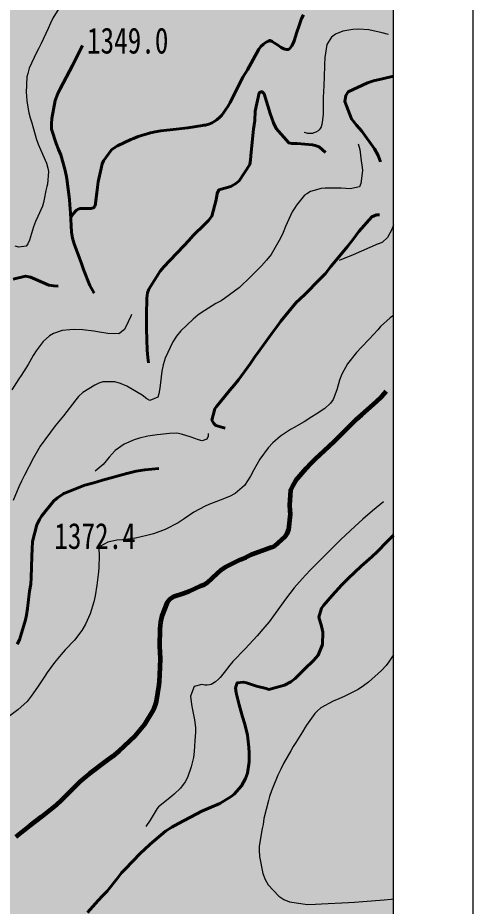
# Model space of a CAD drawing. Header units: inches. Extents: x 38461960 to 38462875, y 4135560 to 4136840.
# Drawn here: x 38462705.9 to 38462820, y 4136185.2 to 4136407.6 of the extents above; entities that cross this region are included whole.
import ezdxf

# ---------------------------------------------------------------- set-up
doc = ezdxf.new("R2010")
doc.units = ezdxf.units.IN
doc.header["$MEASUREMENT"] = 0
doc.layers.get('0').update_dxf_attribs({"lineweight": 0})
doc.layers.add('地面等高线', color=3, linetype='Continuous', lineweight=0, true_color=0x00ff00)
doc.styles.add('宋体', font='')
doc.styles.get('宋体').set_extended_font_data('宋体')

msp = doc.modelspace()

# ---------------------------------------------------------------- hatches: boundary and pattern name
at = {"lineweight": 120, "true_color": 0x00ff00}
h = msp.add_hatch(dxfattribs=at)
h.set_pattern_fill('巨砾', color=3, scale=8333.333333, style=0, pattern_type=2)
h.set_pattern_definition([(97.35238, (38462017.5, 4135612.5), (-150, 1150), [1.3024, -1561.5476]), (112.47943, (38462017.3333, 4135613.7917), (350, -850), [1.3077, -1567.9278]), (127.74681, (38462016.8333, 4135615), (850, -1100), [1.3068, -1958.92276]), (142.25319, (38462016.0333, 4135616.0333), (-1100, 850), [1.3068, -1958.92276]), (157.52057, (38462015, 4135616.8333), (-850, 350), [1.3077, -1567.9278]), (172.64762, (38462013.7917, 4135617.3333), (1150, -150), [1.3024, -1561.5476]), (187.35238, (38462012.5, 4135617.5), (-1150, -150), [1.3024, -1561.5476]), (202.47943, (38462011.2083, 4135617.3333), (850, 350), [1.3077, -1567.9278]), (217.74681, (38462010, 4135616.8333), (1100, 850), [1.3068, -1958.92276]), (232.25319, (38462008.9667, 4135616.0333), (-850, -1100), [1.3068, -1958.92276]), (247.52057, (38462008.1667, 4135615), (-350, -850), [1.3077, -1567.9278]), (262.64762, (38462007.6667, 4135613.7917), (150, 1150), [1.3024, -1561.5476]), (277.35238, (38462007.5, 4135612.5), (150, -1150), [1.3024, -1561.5476]), (292.47943, (38462007.6667, 4135611.2083), (-350, 850), [1.3077, -1567.9278]), (307.74681, (38462008.1667, 4135610), (-850, 1100), [1.3068, -1958.92276]), (322.25319, (38462008.9667, 4135608.9667), (1100, -850), [1.3068, -1958.92276]), (337.52057, (38462010, 4135608.1667), (850, -350), [1.3077, -1567.9278]), (352.64762, (38462011.2083, 4135607.6667), (-1150, 150), [1.3024, -1561.5476]), (7.35238, (38462012.5, 4135607.5), (1150, 150), [1.3024, -1561.5476]), (22.47943, (38462013.7917, 4135607.6667), (-850, -350), [1.3077, -1567.9278]), (37.74681, (38462015, 4135608.1667), (-1100, -850), [1.3068, -1958.92276]), (52.25319, (38462016.0333, 4135608.9667), (850, 1100), [1.3068, -1958.92276]), (67.52057, (38462016.8333, 4135610), (350, 850), [1.3077, -1567.9278]), (82.64762, (38462017.3333, 4135611.2083), (-150, -1150), [1.3024, -1561.5476]), (97.35238, (38461992.5, 4135587.5), (-150, 1150), [1.3024, -1561.5476]), (112.47943, (38461992.3333, 4135588.7917), (350, -850), [1.3077, -1567.9278]), (127.74681, (38461991.8333, 4135590), (850, -1100), [1.3068, -1958.92276]), (142.25319, (38461991.0333, 4135591.0333), (-1100, 850), [1.3068, -1958.92276]), (157.52057, (38461990, 4135591.8333), (-850, 350), [1.3077, -1567.9278]), (172.64762, (38461988.7917, 4135592.3333), (1150, -150), [1.3024, -1561.5476]), (187.35238, (38461987.5, 4135592.5), (-1150, -150), [1.3024, -1561.5476]), (202.47943, (38461986.2083, 4135592.3333), (850, 350), [1.3077, -1567.9278]), (217.74681, (38461985, 4135591.8333), (1100, 850), [1.3068, -1958.92276]), (232.25319, (38461983.9667, 4135591.0333), (-850, -1100), [1.3068, -1958.92276]), (247.52057, (38461983.1667, 4135590), (-350, -850), [1.3077, -1567.9278]), (262.64762, (38461982.6667, 4135588.7917), (150, 1150), [1.3024, -1561.5476]), (277.35238, (38461982.5, 4135587.5), (150, -1150), [1.3024, -1561.5476]), (292.47943, (38461982.6667, 4135586.2083), (-350, 850), [1.3077, -1567.9278]), (307.74681, (38461983.1667, 4135585), (-850, 1100), [1.3068, -1958.92276]), (322.25319, (38461983.9667, 4135583.9667), (1100, -850), [1.3068, -1958.92276]), (337.52057, (38461985, 4135583.1667), (850, -350), [1.3077, -1567.9278]), (352.64762, (38461986.2083, 4135582.6667), (-1150, 150), [1.3024, -1561.5476]), (7.35238, (38461987.5, 4135582.5), (1150, 150), [1.3024, -1561.5476]), (22.47943, (38461988.7917, 4135582.6667), (-850, -350), [1.3077, -1567.9278]), (37.74681, (38461990, 4135583.1667), (-1100, -850), [1.3068, -1958.92276]), (52.25319, (38461991.0333, 4135583.9667), (850, 1100), [1.3068, -1958.92276]), (67.52057, (38461991.8333, 4135585), (350, 850), [1.3077, -1567.9278]), (82.64762, (38461992.3333, 4135586.2083), (-150, -1150), [1.3024, -1561.5476])])
h.paths.add_polyline_path([(38462660, 4135600), (38462660, 4135675), (38462800, 4135675), (38462800, 4136800), (38462000, 4136800), (38462000, 4135600)], flags=17)
h.paths.add_polyline_path([(38462396.93, 4136644.89), (38462451.42, 4136622.46), (38462487.74, 4136600.87), (38462505.33, 4136589.81), (38462503.48, 4136560.97), (38462492.45, 4136536.45), (38462489.06, 4136523.08), (38462478.39, 4136495.53), (38462468.47, 4136462.35), (38462468.2, 4136443.1), (38462476.65, 4136393.87), (38462478.05, 4136375.59), (38462476.15, 4136365.62), (38462473.19, 4136361.37), (38462467.55, 4136359.33), (38462461.56, 4136358.29), (38462450.42, 4136355.44), (38462448.26, 4136353.21), (38462447, 4136341.8), (38462449.04, 4136311.33), (38462448.21, 4136269.54), (38462447.17, 4136256.39), (38462447.75, 4136243.19), (38462448.23, 4136239.77), (38462448.78, 4136236.96), (38462449.26, 4136235.12), (38462458.24, 4136213.14), (38462472.79, 4136161.02), (38462480.46, 4136112.33), (38462477.29, 4135986.92), (38462472.12, 4135891.12), (38462475.29, 4135864.27), (38462478.87, 4135842.7), (38462473.98, 4135822.18), (38462401.35, 4135733.71), (38462325.15, 4135660.69), (38462251.07, 4135600.02), (38462101.17, 4135603.82), (38462175.51, 4135691.05), (38462233.46, 4135765.13), (38462243.78, 4135793.44), (38462248.27, 4135805.88), (38462259.92, 4135837.63), (38462296.44, 4135908.69), (38462304.1, 4135930.5), (38462264.94, 4135961.98), (38462265.47, 4136026.01), (38462271.71, 4136058.7), (38462279.64, 4136078.81), (38462310.86, 4136106.33), (38462297.49, 4136133.43), (38462238.64, 4136182.82), (38462195.33, 4136180.71), (38462177.89, 4136193.49), (38462167.97, 4136218.63), (38462184.49, 4136241.46), (38462199.06, 4136246.01), (38462221.42, 4136258.45), (38462242.06, 4136288.87), (38462219.3, 4136310.84), (38462202.63, 4136311.63), (38462180.14, 4136325.12), (38462175.38, 4136354.76), (38462180.14, 4136398.68), (38462188.75, 4136421.38), (38462204.47, 4136444.93), (38462208.06, 4136473.11), (38462197.85, 4136513.99), (38462193.09, 4136530.92), (38462193.9, 4136584.41), (38462197.08, 4136626.22), (38462223.54, 4136719.35), (38462246.29, 4136716.18), (38462287.94, 4136693.24), (38462313.34, 4136680.54), (38462352.5, 4136663.87), (38462375.49, 4136651.58)], flags=0)

# ---------------------------------------------------------------- linework, layer by layer
at = {"color": 7, "lineweight": 20, "flags": 128}
msp.add_lwpolyline([(38461980, 4135580), (38462820, 4135580), (38462820, 4136820), (38462820, 4136820), (38461980, 4136820), (38461980, 4136820), (38461980, 4135580)], dxfattribs=at)
at = {"color": 7, "lineweight": 9, "flags": 128}
msp.add_lwpolyline([(38462000, 4136800), (38462000, 4135600), (38462800, 4135600), (38462800, 4136800), (38462800, 4136800), (38462000, 4136800)], dxfattribs=at)
at = {"layer": '地面等高线', "color": 55, "lineweight": 18, "true_color": 0xa59152, "flags": 128}
for points in [[(38462716.66, 4136410.58), (38462714.71, 4136407.51), (38462714.13, 4136406.21), (38462713.5, 4136404.87), (38462711.81, 4136401.18), (38462711.11, 4136399.84), (38462710.63, 4136398.93), (38462708.82, 4136394.99), (38462708.42, 4136393.68), (38462708.23, 4136392.78), (38462708.02, 4136388.89), (38462708.09, 4136388.02), (38462708.19, 4136386.75), (38462708.68, 4136383.77), (38462709.03, 4136382.57), (38462709.43, 4136381.26), (38462710.53, 4136377.37), (38462711.03, 4136375.98), (38462711.6, 4136374.6), (38462713.1, 4136371.18), (38462713.49, 4136369.94), (38462713.6, 4136369.14), (38462713.36, 4136365.95), (38462713.21, 4136365.33), (38462712.98, 4136364.39), (38462712.5, 4136362.18), (38462712.35, 4136361.34), (38462712.12, 4136360.44), (38462710.94, 4136357.83), (38462710.36, 4136356.64), (38462709.84, 4136355.3), (38462708.84, 4136351.89), (38462708.47, 4136351.02), (38462707.99, 4136350.44), (38462706.21, 4136350.2), (38462705.31, 4136350.42)], [(38462798.78, 4136403.36), (38462797.22, 4136403.84), (38462793.85, 4136404.55), (38462791.27, 4136404.72), (38462789.85, 4136404.65), (38462787.35, 4136404.27), (38462785.49, 4136403.48), (38462784.54, 4136402.73), (38462783.37, 4136400.88), (38462782.8, 4136397.62), (38462782.72, 4136395.8), (38462782.7, 4136392.65), (38462782.49, 4136388.98), (38462782.45, 4136387.82), (38462782.42, 4136387.25), (38462782.4, 4136386.68), (38462782.38, 4136383.48), (38462782.34, 4136382.68), (38462782.18, 4136381.48), (38462782.05, 4136380.88), (38462781.87, 4136380.29), (38462781.66, 4136379.86), (38462781.4, 4136379.53), (38462781.13, 4136379.28), (38462780.56, 4136378.93), (38462780.09, 4136378.75), (38462779.72, 4136378.65), (38462779.17, 4136378.59), (38462778.65, 4136378.63), (38462778.47, 4136378.66), (38462778.29, 4136378.7), (38462777.62, 4136378.87)], [(38462791.14, 4136376.03), (38462791.6, 4136374.64), (38462791.94, 4136371.77), (38462791.95, 4136371.72), (38462792.13, 4136370.74), (38462792.23, 4136369.36), (38462791.81, 4136366.13), (38462791.51, 4136365.3), (38462789.19, 4136364.8), (38462788.1, 4136364.88), (38462786.9, 4136364.96), (38462783.96, 4136364.95), (38462782.91, 4136364.92), (38462781.89, 4136364.85), (38462779.23, 4136364.07), (38462778.32, 4136363.53), (38462777.77, 4136363.17), (38462775.76, 4136360.71), (38462775.32, 4136360.06), (38462774.66, 4136358.98), (38462773, 4136355.36), (38462772.41, 4136353.87), (38462771.71, 4136352.39), (38462769.36, 4136348.34), (38462768.19, 4136346.93), (38462766.95, 4136345.52), (38462763.48, 4136342.02), (38462762.24, 4136340.87), (38462761.43, 4136340.11), (38462757.71, 4136337.3), (38462756.84, 4136336.77), (38462755.49, 4136336.08), (38462751.84, 4136333.75), (38462751, 4136333.14), (38462749.84, 4136332.16), (38462746.8, 4136329.21), (38462745.71, 4136327.91), (38462744.79, 4136326.5), (38462742.87, 4136322.37), (38462742.36, 4136320.74), (38462741.98, 4136319.14), (38462741.48, 4136314.93), (38462741.29, 4136313.48), (38462741.03, 4136312.65), (38462738.96, 4136311.79), (38462738.27, 4136312.23), (38462737.04, 4136313.11), (38462733.21, 4136315.42), (38462731.69, 4136316.05), (38462730.27, 4136316.46), (38462727.19, 4136316.44), (38462726.24, 4136316.12), (38462725.22, 4136315.66), (38462722.23, 4136313.79), (38462721.14, 4136312.78), (38462720.48, 4136311.99), (38462717.37, 4136307.97), (38462716.56, 4136307), (38462715.28, 4136305.45), (38462711.54, 4136300.35), (38462710.85, 4136299.19), (38462709.89, 4136297.46), (38462707.58, 4136293.15), (38462706.84, 4136291.63)], [(38462800, 4136355.64), (38462800.04, 4136355.74), (38462799.6, 4136354.58), (38462798.53, 4136352.56), (38462797.25, 4136351.44), (38462796.34, 4136351.05), (38462796.22, 4136351.02), (38462789.89, 4136348.23), (38462786.38, 4136346.82)], [(38462734.42, 4136333.31), (38462734.24, 4136332.91), (38462733.61, 4136331.53), (38462732.62, 4136329.58), (38462731.23, 4136328.5), (38462728.51, 4136328.59), (38462726.37, 4136328.93), (38462724.96, 4136329.15), (38462722.2, 4136329.46), (38462720.13, 4136329.55), (38462718.97, 4136329.52), (38462717.08, 4136329.35), (38462714.86, 4136328.6), (38462713.91, 4136327.96), (38462712.27, 4136326.55), (38462710.55, 4136324.27), (38462709.78, 4136323.04)], [(38462800, 4136333.09), (38462799.22, 4136332.46), (38462796.77, 4136330.3), (38462796.07, 4136329.5), (38462793.95, 4136327.12), (38462792.05, 4136325.13), (38462790.77, 4136323.83), (38462788.5, 4136321.02), (38462787.11, 4136318.41), (38462786.52, 4136316.86), (38462785.85, 4136314.5), (38462784.92, 4136312.07), (38462784.26, 4136311.13), (38462782.8, 4136309.84), (38462780.69, 4136308.4), (38462779.59, 4136307.68), (38462777.66, 4136306.49), (38462775.15, 4136305.06), (38462774.27, 4136304.55), (38462771.76, 4136302.86), (38462769.82, 4136301.21), (38462768.65, 4136299.98), (38462766.56, 4136297.12), (38462765.02, 4136294.48), (38462764.21, 4136292.86), (38462762.71, 4136290.5), (38462760.34, 4136288.49), (38462758.99, 4136287.77), (38462756.59, 4136286.84), (38462753.78, 4136285.77), (38462752.87, 4136285.34), (38462750.03, 4136283.83), (38462747.59, 4136282.22), (38462746.09, 4136281.21), (38462742.85, 4136279.52), (38462739.94, 4136278.45), (38462738.23, 4136277.99), (38462735.39, 4136277.36), (38462732.16, 4136276.94), (38462730.71, 4136276.81), (38462728.45, 4136276.31), (38462726.63, 4136275.31), (38462726.23, 4136274.58), (38462726.29, 4136272.99), (38462726.23, 4136270.04), (38462726.15, 4136268.92), (38462725.73, 4136265.55), (38462725.32, 4136262.93)], [(38462709.78, 4136323.04), (38462708.49, 4136320.8), (38462706.77, 4136318.09), (38462706.15, 4136317.19), (38462704.46, 4136314.47)], [(38462753.62, 4136303.53), (38462753.64, 4136303.19), (38462753.59, 4136302.85), (38462753.26, 4136302.13), (38462752.13, 4136301.74), (38462751.19, 4136302), (38462749.38, 4136302.63), (38462746.95, 4136303.4), (38462745.75, 4136303.59), (38462743.9, 4136303.57), (38462741.65, 4136303.33), (38462740.85, 4136303.22), (38462738.49, 4136302.88), (38462736.41, 4136302.35), (38462735.07, 4136301.95), (38462732.55, 4136300.85), (38462730.34, 4136299.31), (38462728.8, 4136297.59), (38462727.33, 4136295.78), (38462725.3, 4136294.15)], [(38462706.84, 4136291.63), (38462706.18, 4136290.22), (38462704.81, 4136286.74)], [(38462797.49, 4136286.45), (38462794.74, 4136284.18), (38462792.38, 4136282.13), (38462790.35, 4136280.29), (38462786.87, 4136277.01), (38462784.31, 4136274.49), (38462780.53, 4136270.68), (38462779.27, 4136269.39), (38462778.02, 4136268.1), (38462776.46, 4136266.41), (38462775.16, 4136264.88), (38462773, 4136262.1), (38462771.5, 4136260.02)], [(38462725.32, 4136262.93), (38462724.98, 4136261.38), (38462724.05, 4136258.4), (38462722.87, 4136255.87), (38462721.96, 4136254.24), (38462720.12, 4136251.82), (38462717.82, 4136249.37), (38462716.76, 4136248.21), (38462715.15, 4136246.26), (38462713.28, 4136243.73), (38462712.7, 4136242.83), (38462710.86, 4136240.05), (38462709.32, 4136237.77), (38462708.26, 4136236.47), (38462705.96, 4136234.38), (38462703.95, 4136232.9)], [(38462771.5, 4136260.02), (38462770, 4136257.94), (38462768.85, 4136256.41), (38462767.8, 4136255.12), (38462765.87, 4136252.91), (38462762.85, 4136249.69), (38462759.79, 4136246.47), (38462759.01, 4136245.56), (38462757.65, 4136243.77), (38462756.58, 4136242.47), (38462756.17, 4136242.03), (38462755.41, 4136241.37), (38462754.81, 4136240.98), (38462754.34, 4136240.76), (38462753.97, 4136240.65), (38462753.4, 4136240.56), (38462752.8, 4136240.58), (38462752.4, 4136240.64), (38462752.01, 4136240.69), (38462750.08, 4136240.19), (38462749.19, 4136237.8), (38462749.44, 4136235.7), (38462749.72, 4136234.35), (38462750.21, 4136231.88), (38462750.41, 4136229.95), (38462750.41, 4136228.76), (38462750.28, 4136226.61), (38462750.09, 4136223.93), (38462749.93, 4136222.48), (38462749.37, 4136220.12), (38462748.41, 4136217.48), (38462747.82, 4136216.36), (38462746.65, 4136214.8), (38462745.08, 4136213.29), (38462744.53, 4136212.82), (38462742.78, 4136211.38), (38462741.21, 4136210.08), (38462740.81, 4136209.73), (38462739.06, 4136206.79), (38462738, 4136205.19)], [(38462800, 4136248.12), (38462798.88, 4136246.41), (38462798.19, 4136245.51), (38462797.05, 4136244.25), (38462793.8, 4136241.29), (38462792.52, 4136240.36), (38462791.18, 4136239.49), (38462787.68, 4136237.7), (38462786.3, 4136237.13), (38462784.95, 4136236.59), (38462781.82, 4136234.87), (38462780.9, 4136234.04), (38462780.32, 4136233.46), (38462778.23, 4136230.54), (38462777.79, 4136229.89), (38462777.2, 4136228.91), (38462775.55, 4136226.23), (38462774.93, 4136225.22), (38462774.3, 4136224.14), (38462772.47, 4136220.92), (38462771.77, 4136219.54), (38462771.07, 4136218.06), (38462769.48, 4136214.15), (38462769, 4136212.66), (38462768.7, 4136211.68), (38462767.59, 4136207.19), (38462767.36, 4136205.7), (38462767.13, 4136204.72), (38462766.42, 4136200.26)], [(38462766.42, 4136200.26), (38462766.37, 4136199.24), (38462766.47, 4136197.65), (38462767.28, 4136193.43), (38462767.85, 4136191.97), (38462768.6, 4136190.62), (38462771.27, 4136187.74), (38462772.54, 4136186.93), (38462773.99, 4136186.34), (38462778.48, 4136185.66), (38462780.52, 4136185.72), (38462781.97, 4136185.82), (38462788.73, 4136186.17), (38462790.22, 4136186.27), (38462792.36, 4136186.44), (38462797.7, 4136186.81), (38462799.48, 4136187.01), (38462800, 4136187.08)]]:
    msp.add_lwpolyline(points, dxfattribs=at)
at = {"layer": '地面等高线', "color": 55, "lineweight": 40, "true_color": 0xa59152, "flags": 128}
for points in [[(38462777.49, 4136408.32), (38462776.97, 4136407.38), (38462776.38, 4136405.66), (38462775.79, 4136403.95), (38462775.12, 4136401.79), (38462774.92, 4136401.26), (38462774.54, 4136400.53), (38462774.31, 4136400.2), (38462774.04, 4136399.9), (38462773.85, 4136399.75), (38462773.66, 4136399.66), (38462773.27, 4136399.62), (38462772.89, 4136399.69), (38462772.55, 4136399.82), (38462771.93, 4136400.16), (38462771, 4136400.78), (38462770.55, 4136401.08)], [(38462725.07, 4136338.68), (38462724.64, 4136339.42), (38462723.99, 4136340.56), (38462722.41, 4136344.57), (38462721.89, 4136346.06), (38462721.38, 4136347.41), (38462720.01, 4136350.99), (38462719.63, 4136352.43), (38462719.37, 4136353.92), (38462719.1, 4136358.76), (38462718.94, 4136360.76), (38462718.86, 4136362.11), (38462718.2, 4136367.26), (38462718.03, 4136368.22), (38462717.73, 4136369.66), (38462716.71, 4136373.28), (38462716.15, 4136374.63), (38462715.55, 4136376.08), (38462714.4, 4136379.7), (38462714.37, 4136381.01), (38462714.42, 4136382.4), (38462715.32, 4136386.84), (38462715.98, 4136388.66), (38462716.56, 4136389.84), (38462719.6, 4136395.61), (38462720.22, 4136396.78), (38462720.97, 4136398.3), (38462722.12, 4136400.61)], [(38462770.55, 4136401.08), (38462770.13, 4136401.34), (38462769.6, 4136401.62), (38462769.06, 4136401.91), (38462768.68, 4136401.72), (38462768.3, 4136401.54), (38462767.85, 4136401.28), (38462767.46, 4136400.99), (38462766.82, 4136400.37), (38462766.33, 4136399.73), (38462763.5, 4136394.56), (38462762.88, 4136393.64), (38462762.33, 4136392.72), (38462761.37, 4136390.89), (38462759.74, 4136387.57), (38462759.11, 4136386.36), (38462758.52, 4136385.35), (38462757.98, 4136384.51), (38462757.48, 4136383.82), (38462757.02, 4136383.25), (38462756.59, 4136382.79), (38462755.8, 4136382.08), (38462755.15, 4136381.62), (38462754.63, 4136381.33), (38462753.8, 4136380.98), (38462752.91, 4136380.74), (38462752.53, 4136380.67), (38462752.15, 4136380.6), (38462748.51, 4136380.01), (38462747.02, 4136379.87), (38462745.57, 4136379.7), (38462741.72, 4136379.25), (38462740.37, 4136379.08), (38462739.14, 4136378.83), (38462736.05, 4136377.84), (38462734.95, 4136377.41), (38462734.23, 4136377.08), (38462730.88, 4136375.51), (38462730.26, 4136375.11), (38462729.42, 4136374.54), (38462727.37, 4136371.76), (38462727.07, 4136370.99), (38462726.77, 4136369.87), (38462726.06, 4136366.54), (38462725.87, 4136365.16), (38462725.75, 4136363.74), (38462725.3, 4136360.55)], [(38462796.78, 4136371.5), (38462796.18, 4136373.11), (38462795.28, 4136374.78), (38462792.12, 4136379.2), (38462790.78, 4136380.73), (38462789.49, 4136382.26), (38462787.81, 4136386.59), (38462788.13, 4136388.11), (38462788.66, 4136389.02), (38462793.55, 4136391.34), (38462795.04, 4136391.77), (38462797.57, 4136392.41), (38462800, 4136392.96)], [(38462738.68, 4136321.2), (38462738.52, 4136322.56), (38462738.31, 4136324.39), (38462738.13, 4136329.75), (38462738.14, 4136331.53), (38462738.15, 4136333.23), (38462738.22, 4136337.41), (38462738.45, 4136338.72), (38462738.71, 4136339.63), (38462741.62, 4136344.19), (38462742.54, 4136345.27), (38462743.99, 4136346.87), (38462747.58, 4136350.56), (38462748.73, 4136351.86), (38462749.82, 4136353.07), (38462752.67, 4136355.88), (38462753.68, 4136356.83), (38462754.52, 4136357.92), (38462755.59, 4136362.01), (38462755.86, 4136363.57), (38462756.3, 4136364.53), (38462759.27, 4136365.34), (38462760.58, 4136366.07), (38462761.37, 4136366.8), (38462764.01, 4136370.84), (38462764.24, 4136372.01), (38462764.42, 4136373.97), (38462764.98, 4136379.68), (38462765.26, 4136381.9), (38462765.4, 4136384.21), (38462766.39, 4136388.82), (38462767.05, 4136389.12), (38462767.61, 4136388.55), (38462769.15, 4136383.66), (38462769.96, 4136381.26), (38462770.6, 4136379.86), (38462773.81, 4136376.27), (38462774.55, 4136376.13), (38462775.94, 4136376.12), (38462779.73, 4136375.79), (38462780.42, 4136375.61), (38462781.38, 4136375.3), (38462783.03, 4136373.85)], [(38462725.3, 4136360.55), (38462724.89, 4136360.01), (38462724.24, 4136359.83), (38462723.34, 4136359.84), (38462722.43, 4136359.84), (38462721.92, 4136359.84), (38462721.54, 4136359.82), (38462721.26, 4136359.76), (38462720.85, 4136359.58), (38462720.65, 4136359.43), (38462720.45, 4136359.24), (38462719.89, 4136358.57), (38462719.71, 4136358.32), (38462719.54, 4136358.07), (38462719.38, 4136357.82)], [(38462757.88, 4136304.87), (38462755.57, 4136305.54), (38462755.05, 4136306.02), (38462754.54, 4136306.9), (38462755.29, 4136309.68), (38462755.73, 4136310.29), (38462756.52, 4136311.29), (38462759.03, 4136314.41), (38462760.08, 4136315.66), (38462761.18, 4136317.01), (38462764.17, 4136321), (38462765.31, 4136322.69), (38462766.5, 4136324.33), (38462769.71, 4136328.8), (38462770.98, 4136330.49), (38462771.82, 4136331.66), (38462775.64, 4136336.3), (38462776.56, 4136337.17), (38462777.92, 4136338.42), (38462781.51, 4136342.06), (38462782.96, 4136343.62), (38462784.37, 4136345.31), (38462788.49, 4136350.33), (38462789.99, 4136352.24), (38462791.35, 4136354.11), (38462794.6, 4136357.79), (38462795.78, 4136358.26), (38462796.48, 4136358.3)], [(38462704.79, 4136342.2), (38462707.89, 4136342.93), (38462709.15, 4136342.7), (38462710.32, 4136342.13), (38462713.67, 4136340.67), (38462714.97, 4136340.53), (38462716.06, 4136340.43)], [(38462705.81, 4136250.79), (38462706.34, 4136251.92), (38462707.9, 4136256.92), (38462708.12, 4136258.05), (38462708.35, 4136259.71), (38462708.9, 4136264.1), (38462709.18, 4136265.8), (38462709.32, 4136267.5), (38462709.48, 4136272.73), (38462709.5, 4136274.69), (38462709.64, 4136276.52), (38462710.67, 4136280.65), (38462711.37, 4136281.99), (38462711.9, 4136282.86), (38462714.98, 4136286.68), (38462715.9, 4136287.45), (38462717.43, 4136288.53), (38462722.76, 4136290.59), (38462724.98, 4136291.23), (38462727.16, 4136291.87), (38462733.23, 4136293.57), (38462735.59, 4136294.08), (38462737.72, 4136294.42), (38462741.26, 4136294.78)], [(38462772.71, 4136240.56), (38462774.28, 4136241.37), (38462775.38, 4136242.24), (38462777.83, 4136244.62), (38462779.98, 4136246.7), (38462781.12, 4136248.08), (38462782.23, 4136250.73), (38462782.29, 4136253.83), (38462781.96, 4136255.31), (38462781.36, 4136257.58), (38462781.98, 4136259.8), (38462782.47, 4136260.49), (38462784.66, 4136263), (38462787.12, 4136265.65), (38462788.66, 4136267.29), (38462791.9, 4136270.36), (38462794.57, 4136272.7), (38462796.06, 4136274.04), (38462798.39, 4136276.42), (38462800, 4136278.06)], [(38462723.42, 4136183.67), (38462726.05, 4136186.7), (38462727.15, 4136187.87), (38462728.29, 4136189), (38462730.88, 4136192.29), (38462731.93, 4136193.59), (38462732.72, 4136194.46), (38462736.67, 4136198.53), (38462737.63, 4136199.44), (38462739.08, 4136200.73), (38462742.94, 4136204.02), (38462744.51, 4136205.01), (38462746.17, 4136205.96), (38462751.99, 4136209.02), (38462753.78, 4136209.74), (38462756.53, 4136210.99), (38462759.33, 4136212.72), (38462760.12, 4136213.32), (38462761.92, 4136215.36), (38462762.98, 4136217.22), (38462763.46, 4136218.53), (38462763.92, 4136221.36), (38462763.89, 4136223.62), (38462763.77, 4136225.02), (38462763.44, 4136228.02), (38462762.76, 4136230.82), (38462762.25, 4136232.61), (38462761.39, 4136235.62), (38462760.63, 4136238.67), (38462760.46, 4136239.89), (38462760.91, 4136241.15), (38462762.48, 4136241.28), (38462763.17, 4136241.14), (38462765.74, 4136240.34), (38462768.17, 4136239.71), (38462768.79, 4136239.51), (38462772.71, 4136240.56)]]:
    msp.add_lwpolyline(points, dxfattribs=at)
at = {"layer": '地面等高线', "color": 3, "lineweight": 60, "true_color": 0x00ff00, "flags": 128}
for points in [[(38462798.21, 4136314.02), (38462797, 4136312.76), (38462795.69, 4136311.5), (38462792, 4136308.25), (38462790.65, 4136307.03), (38462789.81, 4136306.2), (38462786.01, 4136302.34), (38462785.13, 4136301.51), (38462783.82, 4136300.28), (38462780.38, 4136297.11), (38462779.21, 4136295.96), (38462778.15, 4136294.76), (38462775.52, 4136291.73), (38462774.82, 4136290.57), (38462774.27, 4136289.34), (38462773.96, 4136285.64), (38462774.06, 4136284.3), (38462774.16, 4136283.39), (38462773.77, 4136279.54), (38462773.29, 4136278.42), (38462772.85, 4136277.7), (38462770.22, 4136275.39), (38462769.39, 4136275), (38462768.08, 4136274.53), (38462764.36, 4136273.18), (38462763.02, 4136272.53), (38462761.63, 4136271.89), (38462757.95, 4136270.06), (38462756.79, 4136269.31), (38462755.76, 4136268.44), (38462753.35, 4136266.17), (38462752.41, 4136265.63), (38462751.68, 4136265.31), (38462748.87, 4136264.02), (38462747.53, 4136263.48), (38462744.94, 4136262.67), (38462744.03, 4136262.09), (38462743.34, 4136261.22), (38462742.01, 4136257.82), (38462741.67, 4136256.3), (38462741.48, 4136254.7), (38462741.45, 4136250.34), (38462741.48, 4136248.78), (38462741.58, 4136247.18), (38462741.44, 4136243.08), (38462741.32, 4136241.59), (38462741.24, 4136240.61), (38462740.56, 4136236.44), (38462740.3, 4136235.61), (38462739.82, 4136234.27)], [(38462739.82, 4136234.27), (38462737.69, 4136230.76), (38462736.52, 4136229.32), (38462735.24, 4136227.8), (38462731.22, 4136224.05), (38462729.65, 4136222.75), (38462728.05, 4136221.53), (38462724, 4136218.43), (38462722.54, 4136217.25), (38462721.59, 4136216.42), (38462717.68, 4136212.59), (38462716.84, 4136211.76), (38462715.52, 4136210.57), (38462711.84, 4136207.58), (38462710.42, 4136206.5), (38462708.99, 4136205.46), (38462705.42, 4136202.58)]]:
    msp.add_lwpolyline(points, dxfattribs=at)

# ---------------------------------------------------------------- texts
at = {"layer": '地面等高线', "color": 55, "true_color": 0xa59152, "style": '宋体', "width": 0.769231}
for s, p in [('1349.0', (38462723.25, 4136398.63)), ('1372.4', (38462715.07, 4136274.66))]:
    msp.add_text(s, height=6.5, rotation=360, dxfattribs=at).set_placement(p)

doc.saveas('drawing.dxf')
